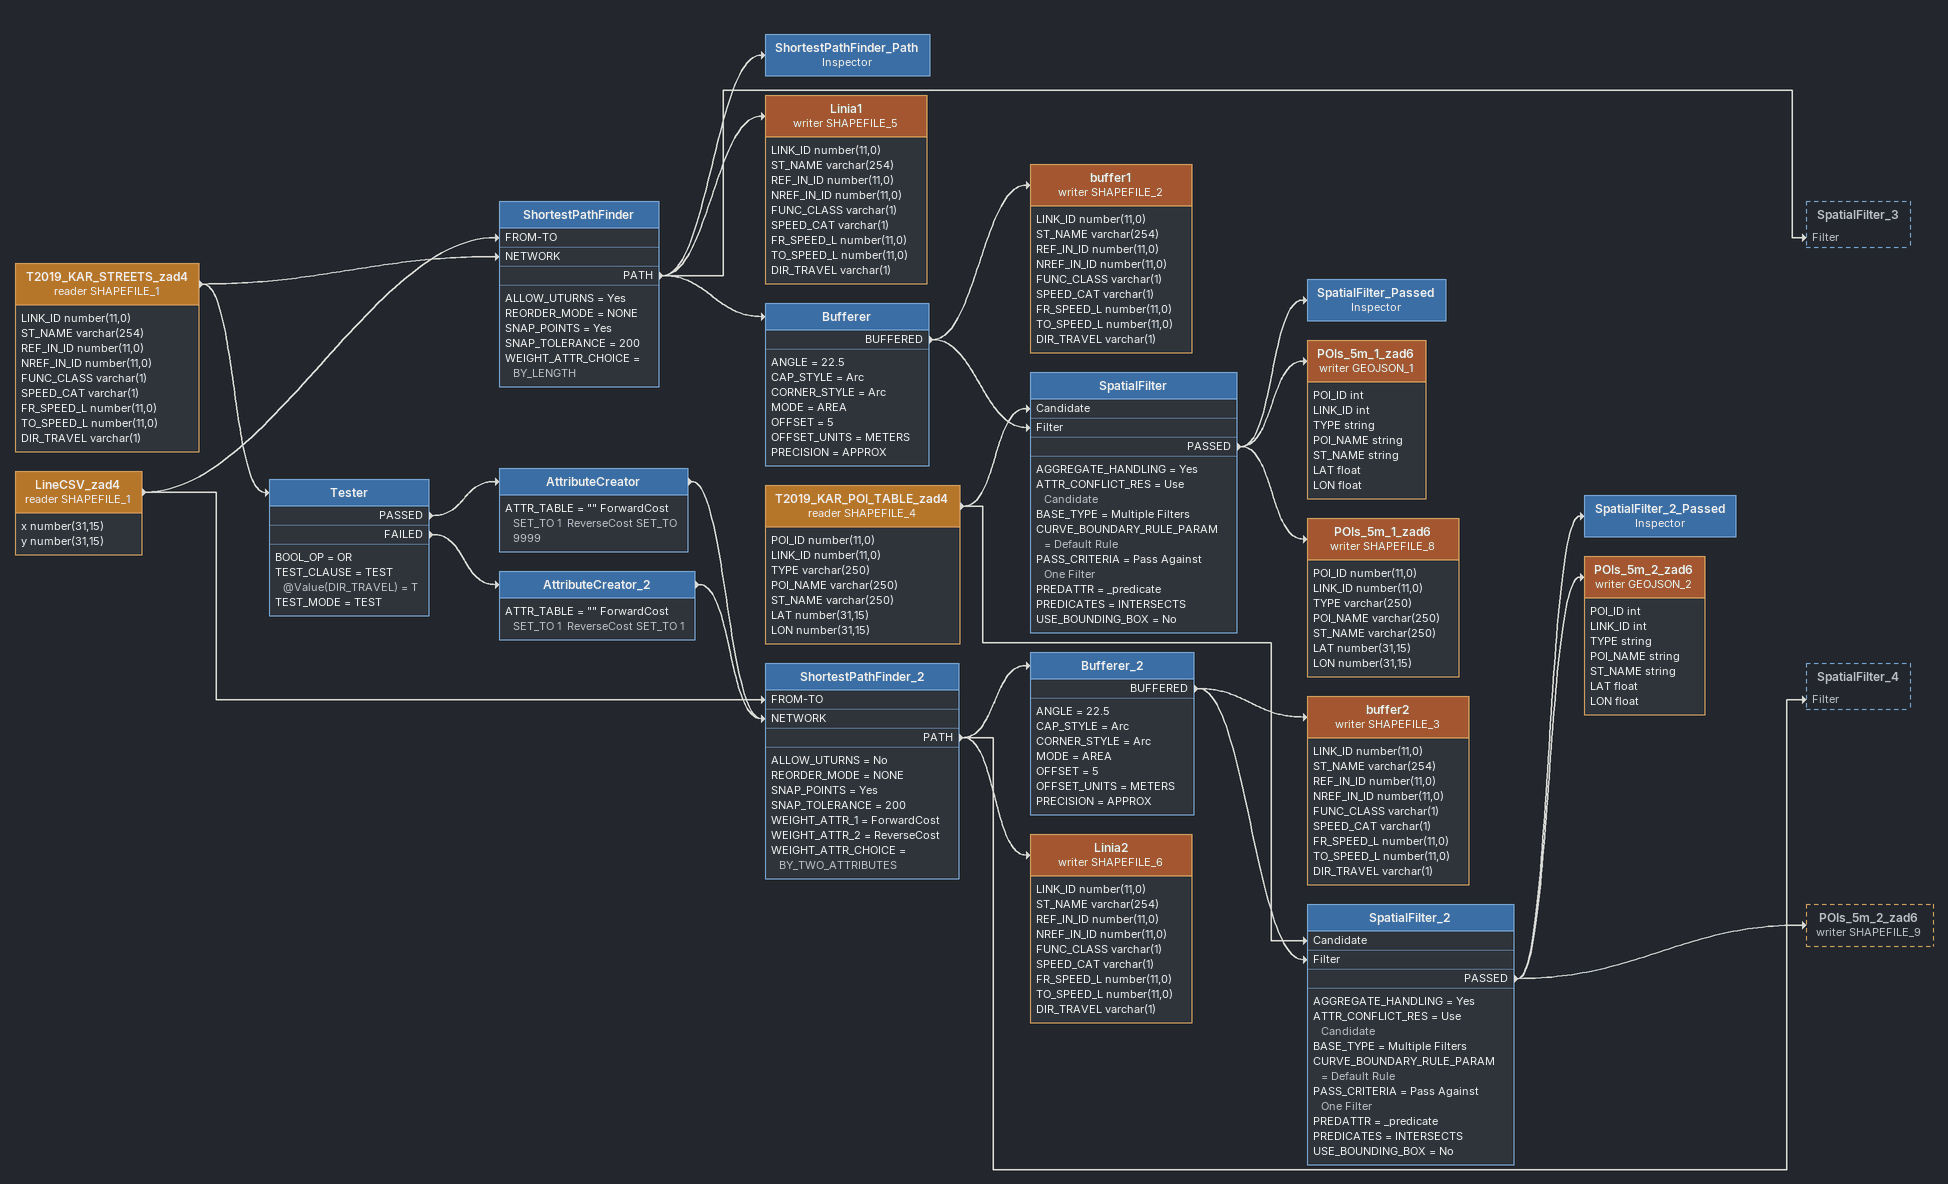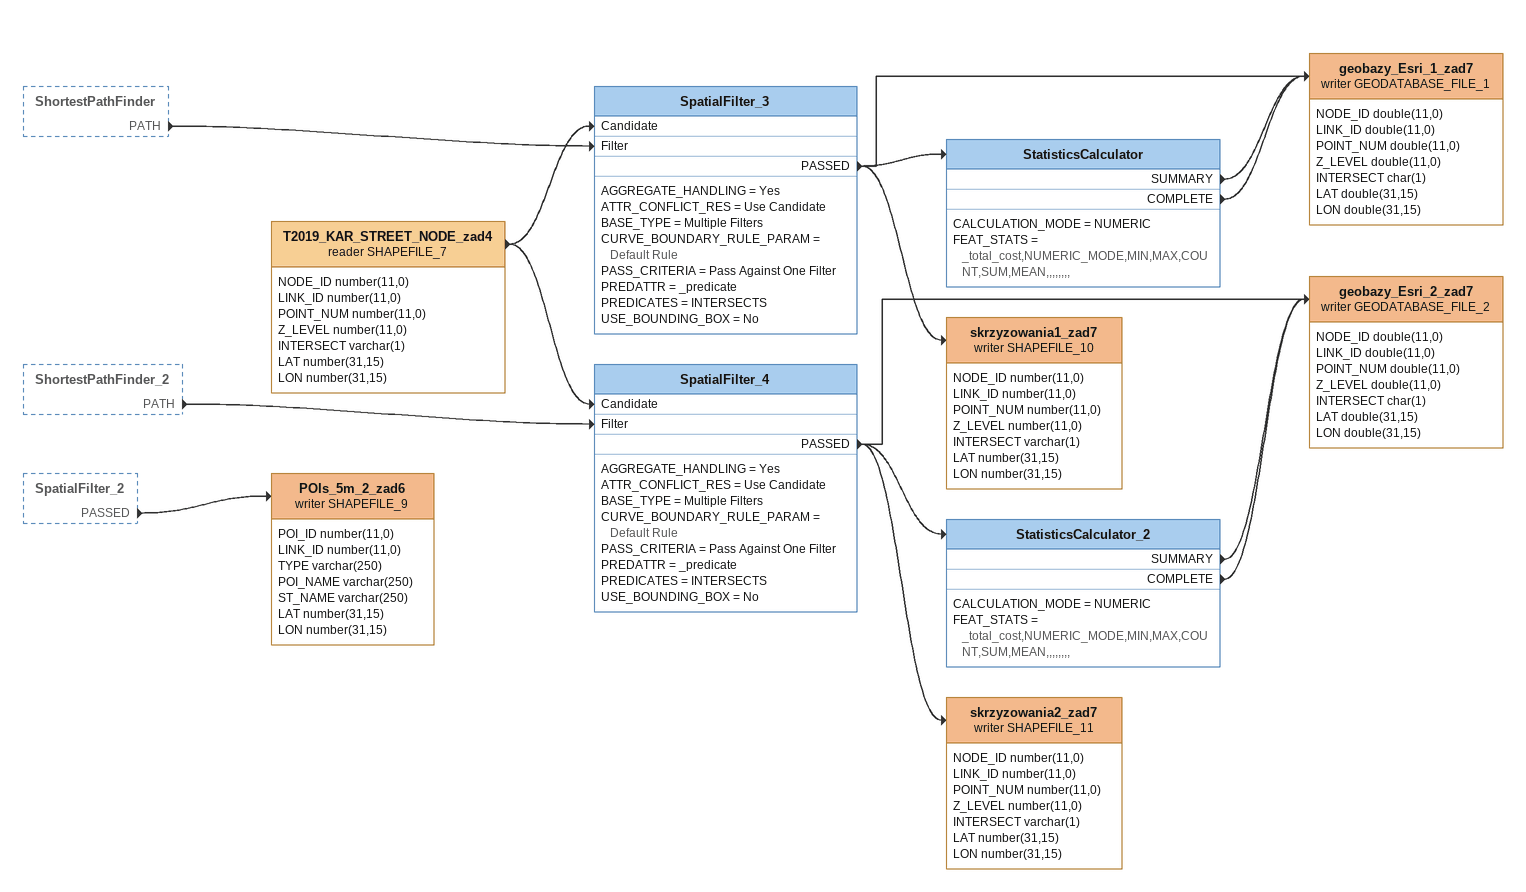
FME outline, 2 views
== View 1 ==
T2019_KAR_STREETS_zad4 (reader SHAPEFILE_1)
    attributes: LINK_ID number(11,0), ST_NAME varchar(254), REF_IN_ID number(11,0), NREF_IN_ID number(11,0), FUNC_CLASS varchar(1), SPEED_CAT varchar(1), FR_SPEED_L number(11,0), TO_SPEED_L number(11,0), DIR_TRAVEL varchar(1)
    -> ShortestPathFinder [NETWORK]
    -> Tester
Tester
    BOOL_OP = OR
    TEST_CLAUSE = TEST @Value(DIR_TRAVEL) = T
    TEST_MODE = TEST
    PASSED -> AttributeCreator
    FAILED -> AttributeCreator_2
AttributeCreator
    ATTR_TABLE = "" ForwardCost SET_TO 1  ReverseCost SET_TO 9999
    -> ShortestPathFinder_2 [NETWORK]
AttributeCreator_2
    ATTR_TABLE = "" ForwardCost SET_TO 1  ReverseCost SET_TO 1
    -> ShortestPathFinder_2 [NETWORK]
LineCSV_zad4 (reader SHAPEFILE_1)
    attributes: x number(31,15), y number(31,15)
    -> ShortestPathFinder [FROM-TO]
    -> ShortestPathFinder_2 [FROM-TO]
ShortestPathFinder
    ALLOW_UTURNS = Yes
    REORDER_MODE = NONE
    SNAP_POINTS = Yes
    SNAP_TOLERANCE = 200
    WEIGHT_ATTR_CHOICE = BY_LENGTH
    PATH -> Bufferer
    PATH -> ShortestPathFinder_Path
    PATH -> Linia1 (writer SHAPEFILE_5)
    PATH -> SpatialFilter_3 [Filter]
ShortestPathFinder_Path: Inspector
Linia1 (writer SHAPEFILE_5)
    attributes: LINK_ID number(11,0), ST_NAME varchar(254), REF_IN_ID number(11,0), NREF_IN_ID number(11,0), FUNC_CLASS varchar(1), SPEED_CAT varchar(1), FR_SPEED_L number(11,0), TO_SPEED_L number(11,0), DIR_TRAVEL varchar(1)
Bufferer
    ANGLE = 22.5
    CAP_STYLE = Arc
    CORNER_STYLE = Arc
    MODE = AREA
    OFFSET = 5
    OFFSET_UNITS = METERS
    PRECISION = APPROX
    BUFFERED -> buffer1 (writer SHAPEFILE_2)
    BUFFERED -> SpatialFilter [Filter]
buffer1 (writer SHAPEFILE_2)
    attributes: LINK_ID number(11,0), ST_NAME varchar(254), REF_IN_ID number(11,0), NREF_IN_ID number(11,0), FUNC_CLASS varchar(1), SPEED_CAT varchar(1), FR_SPEED_L number(11,0), TO_SPEED_L number(11,0), DIR_TRAVEL varchar(1)
ShortestPathFinder_2
    ALLOW_UTURNS = No
    REORDER_MODE = NONE
    SNAP_POINTS = Yes
    SNAP_TOLERANCE = 200
    WEIGHT_ATTR_1 = ForwardCost
    WEIGHT_ATTR_2 = ReverseCost
    WEIGHT_ATTR_CHOICE = BY_TWO_ATTRIBUTES
    PATH -> Bufferer_2
    PATH -> Linia2 (writer SHAPEFILE_6)
    PATH -> SpatialFilter_4 [Filter]
Bufferer_2
    ANGLE = 22.5
    CAP_STYLE = Arc
    CORNER_STYLE = Arc
    MODE = AREA
    OFFSET = 5
    OFFSET_UNITS = METERS
    PRECISION = APPROX
    BUFFERED -> buffer2 (writer SHAPEFILE_3)
    BUFFERED -> SpatialFilter_2 [Filter]
buffer2 (writer SHAPEFILE_3)
    attributes: LINK_ID number(11,0), ST_NAME varchar(254), REF_IN_ID number(11,0), NREF_IN_ID number(11,0), FUNC_CLASS varchar(1), SPEED_CAT varchar(1), FR_SPEED_L number(11,0), TO_SPEED_L number(11,0), DIR_TRAVEL varchar(1)
Linia2 (writer SHAPEFILE_6)
    attributes: LINK_ID number(11,0), ST_NAME varchar(254), REF_IN_ID number(11,0), NREF_IN_ID number(11,0), FUNC_CLASS varchar(1), SPEED_CAT varchar(1), FR_SPEED_L number(11,0), TO_SPEED_L number(11,0), DIR_TRAVEL varchar(1)
T2019_KAR_POI_TABLE_zad4 (reader SHAPEFILE_4)
    attributes: POI_ID number(11,0), LINK_ID number(11,0), TYPE varchar(250), POI_NAME varchar(250), ST_NAME varchar(250), LAT number(31,15), LON number(31,15)
    -> SpatialFilter [Candidate]
    -> SpatialFilter_2 [Candidate]
SpatialFilter
    AGGREGATE_HANDLING = Yes
    ATTR_CONFLICT_RES = Use Candidate
    BASE_TYPE = Multiple Filters
    CURVE_BOUNDARY_RULE_PARAM = Default Rule
    PASS_CRITERIA = Pass Against One Filter
    PREDATTR = _predicate
    PREDICATES = INTERSECTS
    USE_BOUNDING_BOX = No
    PASSED -> SpatialFilter_Passed
    PASSED -> POIs_5m_1_zad6 (writer GEOJSON_1)
    PASSED -> POIs_5m_1_zad6 (writer SHAPEFILE_8)
SpatialFilter_Passed: Inspector
POIs_5m_1_zad6 (writer GEOJSON_1)
    attributes: POI_ID int, LINK_ID int, TYPE string, POI_NAME string, ST_NAME string, LAT float, LON float
POIs_5m_1_zad6 (writer SHAPEFILE_8)
    attributes: POI_ID number(11,0), LINK_ID number(11,0), TYPE varchar(250), POI_NAME varchar(250), ST_NAME varchar(250), LAT number(31,15), LON number(31,15)
SpatialFilter_2
    AGGREGATE_HANDLING = Yes
    ATTR_CONFLICT_RES = Use Candidate
    BASE_TYPE = Multiple Filters
    CURVE_BOUNDARY_RULE_PARAM = Default Rule
    PASS_CRITERIA = Pass Against One Filter
    PREDATTR = _predicate
    PREDICATES = INTERSECTS
    USE_BOUNDING_BOX = No
    PASSED -> SpatialFilter_2_Passed
    PASSED -> POIs_5m_2_zad6 (writer GEOJSON_2)
    PASSED -> POIs_5m_2_zad6 (writer SHAPEFILE_9)
SpatialFilter_2_Passed: Inspector
POIs_5m_2_zad6 (writer GEOJSON_2)
    attributes: POI_ID int, LINK_ID int, TYPE string, POI_NAME string, ST_NAME string, LAT float, LON float

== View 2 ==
ShortestPathFinder [outside]
    PATH -> SpatialFilter_3 [Filter]
ShortestPathFinder_2 [outside]
    PATH -> SpatialFilter_4 [Filter]
SpatialFilter_2 [outside]
    PASSED -> POIs_5m_2_zad6 (writer SHAPEFILE_9)
POIs_5m_2_zad6 (writer SHAPEFILE_9)
    attributes: POI_ID number(11,0), LINK_ID number(11,0), TYPE varchar(250), POI_NAME varchar(250), ST_NAME varchar(250), LAT number(31,15), LON number(31,15)
T2019_KAR_STREET_NODE_zad4 (reader SHAPEFILE_7)
    attributes: NODE_ID number(11,0), LINK_ID number(11,0), POINT_NUM number(11,0), Z_LEVEL number(11,0), INTERSECT varchar(1), LAT number(31,15), LON number(31,15)
    -> SpatialFilter_3 [Candidate]
    -> SpatialFilter_4 [Candidate]
SpatialFilter_3
    AGGREGATE_HANDLING = Yes
    ATTR_CONFLICT_RES = Use Candidate
    BASE_TYPE = Multiple Filters
    CURVE_BOUNDARY_RULE_PARAM = Default Rule
    PASS_CRITERIA = Pass Against One Filter
    PREDATTR = _predicate
    PREDICATES = INTERSECTS
    USE_BOUNDING_BOX = No
    PASSED -> StatisticsCalculator
    PASSED -> skrzyzowania1_zad7 (writer SHAPEFILE_10)
    PASSED -> geobazy_Esri_1_zad7 (writer GEODATABASE_FILE_1)
StatisticsCalculator
    CALCULATION_MODE = NUMERIC
    FEAT_STATS = _total_cost,NUMERIC_MODE,MIN,MAX,COUNT,SUM,MEAN,,,,,,,,
    SUMMARY -> geobazy_Esri_1_zad7 (writer GEODATABASE_FILE_1)
    COMPLETE -> geobazy_Esri_1_zad7 (writer GEODATABASE_FILE_1)
geobazy_Esri_1_zad7 (writer GEODATABASE_FILE_1)
    attributes: NODE_ID double(11,0), LINK_ID double(11,0), POINT_NUM double(11,0), Z_LEVEL double(11,0), INTERSECT char(1), LAT double(31,15), LON double(31,15)
skrzyzowania1_zad7 (writer SHAPEFILE_10)
    attributes: NODE_ID number(11,0), LINK_ID number(11,0), POINT_NUM number(11,0), Z_LEVEL number(11,0), INTERSECT varchar(1), LAT number(31,15), LON number(31,15)
SpatialFilter_4
    AGGREGATE_HANDLING = Yes
    ATTR_CONFLICT_RES = Use Candidate
    BASE_TYPE = Multiple Filters
    CURVE_BOUNDARY_RULE_PARAM = Default Rule
    PASS_CRITERIA = Pass Against One Filter
    PREDATTR = _predicate
    PREDICATES = INTERSECTS
    USE_BOUNDING_BOX = No
    PASSED -> StatisticsCalculator_2
    PASSED -> skrzyzowania2_zad7 (writer SHAPEFILE_11)
    PASSED -> geobazy_Esri_2_zad7 (writer GEODATABASE_FILE_2)
StatisticsCalculator_2
    CALCULATION_MODE = NUMERIC
    FEAT_STATS = _total_cost,NUMERIC_MODE,MIN,MAX,COUNT,SUM,MEAN,,,,,,,,
    SUMMARY -> geobazy_Esri_2_zad7 (writer GEODATABASE_FILE_2)
    COMPLETE -> geobazy_Esri_2_zad7 (writer GEODATABASE_FILE_2)
geobazy_Esri_2_zad7 (writer GEODATABASE_FILE_2)
    attributes: NODE_ID double(11,0), LINK_ID double(11,0), POINT_NUM double(11,0), Z_LEVEL double(11,0), INTERSECT char(1), LAT double(31,15), LON double(31,15)
skrzyzowania2_zad7 (writer SHAPEFILE_11)
    attributes: NODE_ID number(11,0), LINK_ID number(11,0), POINT_NUM number(11,0), Z_LEVEL number(11,0), INTERSECT varchar(1), LAT number(31,15), LON number(31,15)
